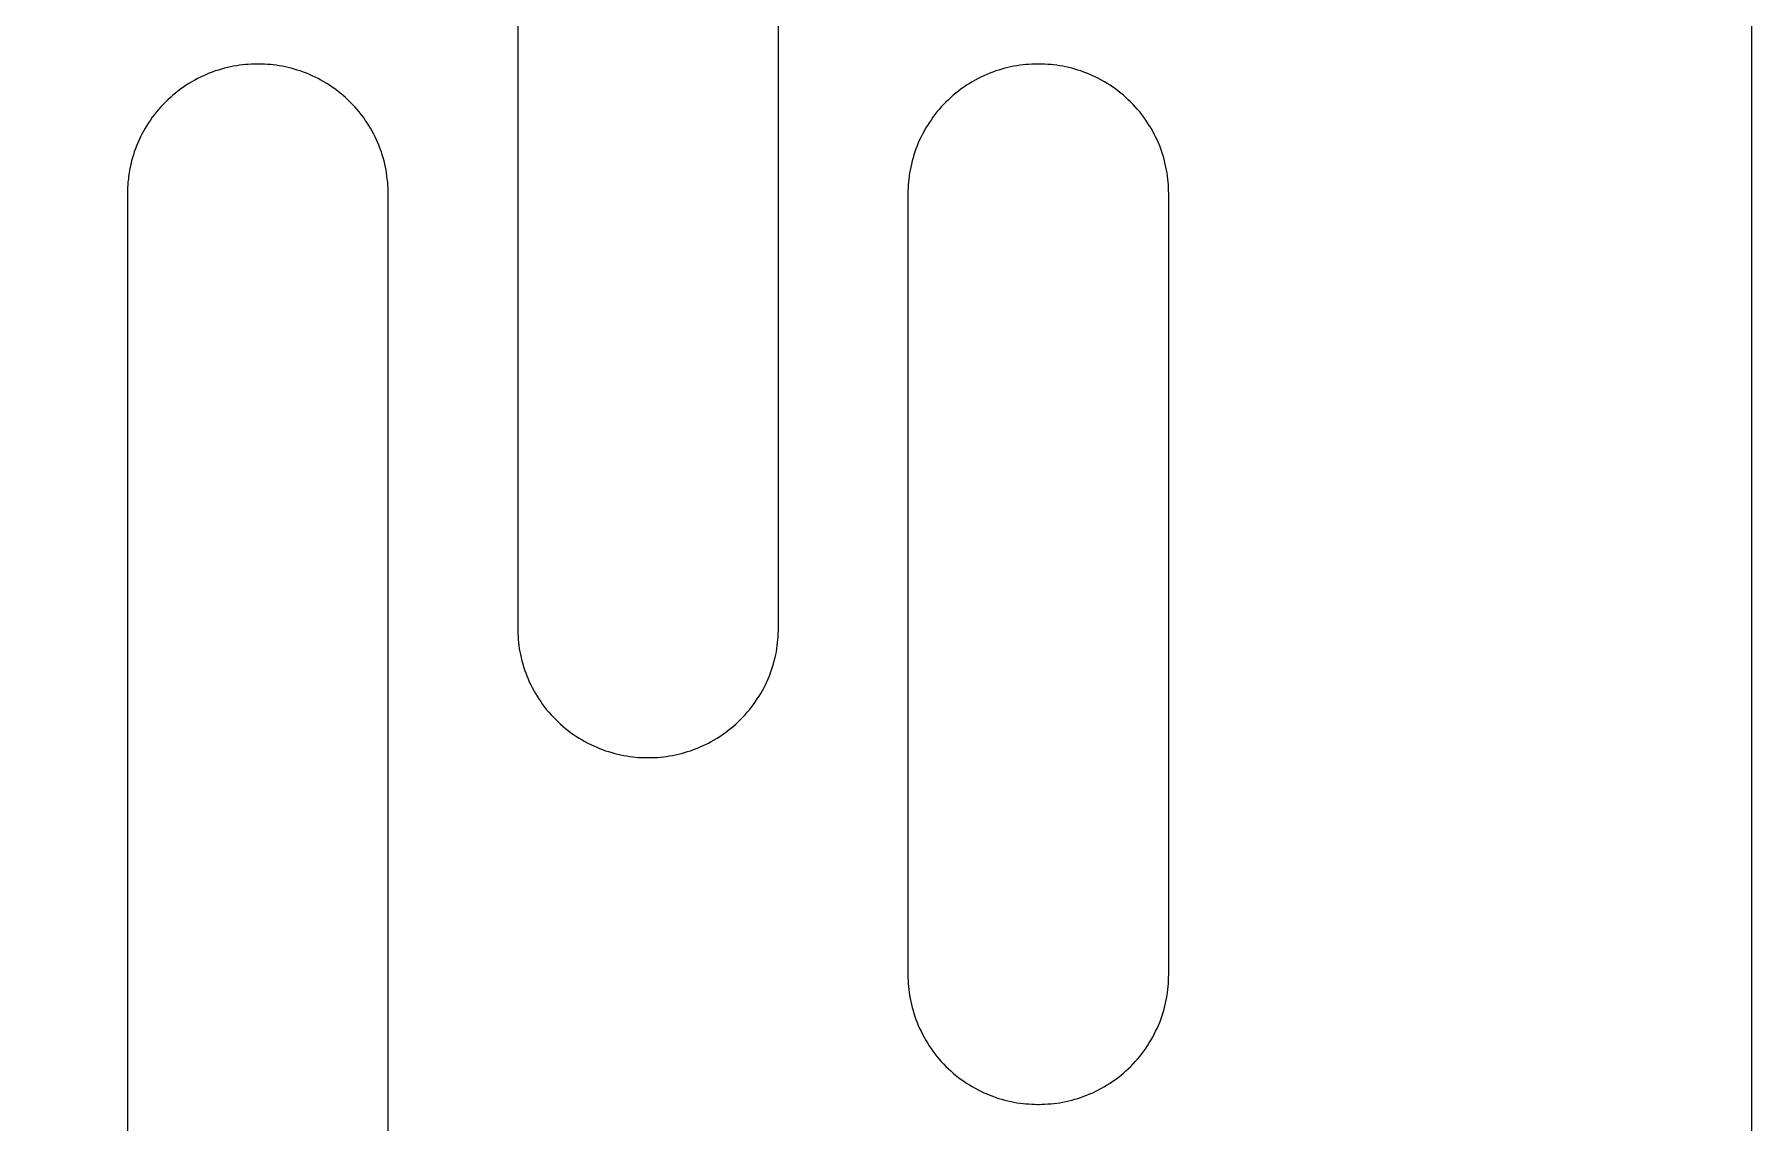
# Model space of a CAD drawing. Header units: metres. Extents: x -2538 to 7610, y -1082 to -498.
# Drawn here: x -615.8 to -483.2, y -1024 to -940 of the extents above; entities that cross this region are included whole.
import ezdxf

# ---------------------------------------------------------------- set-up
doc = ezdxf.new("R2010")
doc.units = ezdxf.units.M
doc.linetypes.add('AUSGEZOGEN', pattern=[0])
doc.layers.add('Standard', color=7, linetype='AUSGEZOGEN', lineweight=25)

msp = doc.modelspace()

# ---------------------------------------------------------------- linework, layer by layer
at = {"layer": 'Standard', "color": 7, "linetype": 'AUSGEZOGEN', "lineweight": 13}
for points in [[(-1045.21, -1081.87), (-483.21, -1081.87), (-483.21, -519.87), (-1045.21, -519.87), (-1045.21, -1081.87)], [(-528.21, -1012.6), (-528.21, -952.26), (-528.22, -952.04), (-528.22, -951.82), (-528.24, -951.59), (-528.25, -951.36), (-528.28, -951.14), (-528.31, -950.91), (-528.34, -950.67), (-528.38, -950.44), (-528.43, -950.21), (-528.48, -949.98), (-528.53, -949.74), (-528.6, -949.51), (-528.67, -949.28), (-528.74, -949.04), (-528.83, -948.81), (-528.91, -948.58), (-529.01, -948.35), (-529.11, -948.12), (-529.22, -947.89), (-529.33, -947.67), (-529.45, -947.45), (-529.57, -947.22), (-529.71, -947.01), (-529.84, -946.79), (-529.99, -946.58), (-530.13, -946.37), (-530.29, -946.16), (-530.45, -945.96), (-530.61, -945.76), (-530.79, -945.57), (-530.96, -945.38), (-531.14, -945.19), (-531.33, -945.01), (-531.52, -944.83), (-531.71, -944.66), (-531.91, -944.5), (-532.11, -944.34), (-532.32, -944.18), (-532.53, -944.04), (-532.74, -943.89), (-532.96, -943.76), (-533.18, -943.62), (-533.4, -943.5), (-533.62, -943.38), (-533.85, -943.27), (-534.07, -943.16), (-534.3, -943.06), (-534.53, -942.96), (-534.76, -942.88), (-535, -942.79), (-535.23, -942.72), (-535.46, -942.65), (-535.69, -942.58), (-535.93, -942.53), (-536.16, -942.48), (-536.39, -942.43), (-536.62, -942.39), (-536.86, -942.35), (-537.09, -942.33), (-537.31, -942.3), (-537.54, -942.28), (-537.77, -942.27), (-537.99, -942.26), (-538.21, -942.26), (-538.34, -942.26), (-538.56, -942.26), (-538.78, -942.27), (-539.01, -942.28), (-539.24, -942.3), (-539.46, -942.33), (-539.69, -942.35), (-539.93, -942.39), (-540.16, -942.43), (-540.39, -942.48), (-540.62, -942.53), (-540.86, -942.58), (-541.09, -942.65), (-541.32, -942.72), (-541.56, -942.79), (-541.79, -942.88), (-542.02, -942.96), (-542.25, -943.06), (-542.48, -943.16), (-542.71, -943.27), (-542.93, -943.38), (-543.15, -943.5), (-543.38, -943.62), (-543.59, -943.76), (-543.81, -943.89), (-544.02, -944.04), (-544.23, -944.18), (-544.44, -944.34), (-544.64, -944.5), (-544.84, -944.66), (-545.03, -944.83), (-545.22, -945.01), (-545.41, -945.19), (-545.59, -945.38), (-545.77, -945.57), (-545.94, -945.76), (-546.1, -945.96), (-546.26, -946.16), (-546.42, -946.37), (-546.56, -946.58), (-546.71, -946.79), (-546.84, -947.01), (-546.98, -947.22), (-547.1, -947.45), (-547.22, -947.67), (-547.33, -947.89), (-547.44, -948.12), (-547.54, -948.35), (-547.64, -948.58), (-547.72, -948.81), (-547.81, -949.04), (-547.88, -949.28), (-547.95, -949.51), (-548.02, -949.74), (-548.07, -949.98), (-548.12, -950.21), (-548.17, -950.44), (-548.21, -950.67), (-548.25, -950.91), (-548.27, -951.14), (-548.3, -951.36), (-548.32, -951.59), (-548.33, -951.82), (-548.34, -952.04), (-548.34, -952.26), (-548.34, -1012.6), (-548.34, -1012.82), (-548.33, -1013.04), (-548.32, -1013.27), (-548.3, -1013.49), (-548.27, -1013.72), (-548.25, -1013.95), (-548.21, -1014.18), (-548.17, -1014.42), (-548.12, -1014.65), (-548.07, -1014.88), (-548.02, -1015.11), (-547.95, -1015.35), (-547.88, -1015.58), (-547.81, -1015.81), (-547.72, -1016.05), (-547.64, -1016.28), (-547.54, -1016.51), (-547.44, -1016.74), (-547.33, -1016.96), (-547.22, -1017.19), (-547.1, -1017.41), (-546.98, -1017.63), (-546.84, -1017.85), (-546.71, -1018.07), (-546.56, -1018.28), (-546.42, -1018.49), (-546.26, -1018.7), (-546.1, -1018.9), (-545.94, -1019.1), (-545.77, -1019.29), (-545.59, -1019.48), (-545.41, -1019.67), (-545.22, -1019.85), (-545.03, -1020.02), (-544.84, -1020.19), (-544.64, -1020.36), (-544.44, -1020.52), (-544.23, -1020.67), (-544.02, -1020.82), (-543.81, -1020.97), (-543.59, -1021.1), (-543.38, -1021.23), (-543.15, -1021.36), (-542.93, -1021.48), (-542.71, -1021.59), (-542.48, -1021.7), (-542.25, -1021.8), (-542.02, -1021.89), (-541.79, -1021.98), (-541.56, -1022.06), (-541.32, -1022.14), (-541.09, -1022.21), (-540.86, -1022.27), (-540.62, -1022.33), (-540.39, -1022.38), (-540.16, -1022.43), (-539.93, -1022.47), (-539.69, -1022.5), (-539.46, -1022.53), (-539.24, -1022.56), (-539.01, -1022.57), (-538.78, -1022.59), (-538.56, -1022.59), (-538.34, -1022.6), (-538.21, -1022.6), (-537.99, -1022.59), (-537.77, -1022.59), (-537.54, -1022.57), (-537.31, -1022.56), (-537.09, -1022.53), (-536.86, -1022.5), (-536.62, -1022.47), (-536.39, -1022.43), (-536.16, -1022.38), (-535.93, -1022.33), (-535.69, -1022.27), (-535.46, -1022.21), (-535.23, -1022.14), (-535, -1022.06), (-534.76, -1021.98), (-534.53, -1021.89), (-534.3, -1021.8), (-534.07, -1021.7), (-533.85, -1021.59), (-533.62, -1021.48), (-533.4, -1021.36), (-533.18, -1021.23), (-532.96, -1021.1), (-532.74, -1020.97), (-532.53, -1020.82), (-532.32, -1020.67), (-532.11, -1020.52), (-531.91, -1020.36), (-531.71, -1020.19), (-531.52, -1020.02), (-531.33, -1019.85), (-531.14, -1019.67), (-530.96, -1019.48), (-530.79, -1019.29), (-530.61, -1019.1), (-530.45, -1018.9), (-530.29, -1018.7), (-530.13, -1018.49), (-529.99, -1018.28), (-529.84, -1018.07), (-529.71, -1017.85), (-529.57, -1017.63), (-529.45, -1017.41), (-529.33, -1017.19), (-529.22, -1016.96), (-529.11, -1016.74), (-529.01, -1016.51), (-528.91, -1016.28), (-528.83, -1016.05), (-528.74, -1015.81), (-528.67, -1015.58), (-528.6, -1015.35), (-528.53, -1015.11), (-528.48, -1014.88), (-528.43, -1014.65), (-528.38, -1014.42), (-528.34, -1014.18), (-528.31, -1013.95), (-528.28, -1013.72), (-528.25, -1013.49), (-528.24, -1013.27), (-528.22, -1013.04), (-528.22, -1012.82), (-528.21, -1012.6)]]:
    msp.add_lwpolyline(points, close=True, dxfattribs=at)
for points in [[(-578.46, -898.71), (-578.46, -985.82), (-578.46, -986.04), (-578.45, -986.26), (-578.44, -986.49), (-578.42, -986.72), (-578.4, -986.94), (-578.37, -987.17), (-578.34, -987.41), (-578.3, -987.64), (-578.25, -987.87), (-578.2, -988.1), (-578.14, -988.34), (-578.08, -988.57), (-578.01, -988.8), (-577.93, -989.04), (-577.85, -989.27), (-577.76, -989.5), (-577.67, -989.73), (-577.57, -989.96), (-577.46, -990.19), (-577.35, -990.41), (-577.23, -990.63), (-577.1, -990.86), (-576.97, -991.07), (-576.83, -991.29), (-576.69, -991.5), (-576.54, -991.71), (-576.39, -991.92), (-576.23, -992.12), (-576.06, -992.32), (-575.89, -992.51), (-575.71, -992.7), (-575.53, -992.89), (-575.35, -993.07), (-575.16, -993.25), (-574.96, -993.42), (-574.77, -993.58), (-574.56, -993.74), (-574.36, -993.9), (-574.15, -994.04), (-573.93, -994.19), (-573.72, -994.33), (-573.5, -994.46), (-573.28, -994.58), (-573.06, -994.7), (-572.83, -994.81), (-572.6, -994.92), (-572.37, -995.02), (-572.14, -995.12), (-571.91, -995.2), (-571.68, -995.29), (-571.45, -995.36), (-571.21, -995.43), (-570.98, -995.5), (-570.75, -995.55), (-570.51, -995.61), (-570.28, -995.65), (-570.05, -995.69), (-569.82, -995.73), (-569.59, -995.75), (-569.36, -995.78), (-569.13, -995.8), (-568.91, -995.81), (-568.68, -995.82), (-568.46, -995.82), (-568.34, -995.82), (-568.12, -995.82), (-567.89, -995.81), (-567.67, -995.8), (-567.44, -995.78), (-567.21, -995.75), (-566.98, -995.73), (-566.75, -995.69), (-566.52, -995.65), (-566.29, -995.61), (-566.05, -995.55), (-565.82, -995.5), (-565.59, -995.43), (-565.35, -995.36), (-565.12, -995.29), (-564.89, -995.2), (-564.66, -995.12), (-564.43, -995.02), (-564.2, -994.92), (-563.97, -994.81), (-563.74, -994.7), (-563.52, -994.58), (-563.3, -994.46), (-563.08, -994.33), (-562.87, -994.19), (-562.65, -994.04), (-562.44, -993.9), (-562.24, -993.74), (-562.03, -993.58), (-561.84, -993.42), (-561.64, -993.25), (-561.45, -993.07), (-561.27, -992.89), (-561.09, -992.7), (-560.91, -992.51), (-560.74, -992.32), (-560.57, -992.12), (-560.41, -991.92), (-560.26, -991.71), (-560.11, -991.5), (-559.97, -991.29), (-559.83, -991.07), (-559.7, -990.86), (-559.57, -990.63), (-559.45, -990.41), (-559.34, -990.19), (-559.23, -989.96), (-559.13, -989.73), (-559.04, -989.5), (-558.95, -989.27), (-558.87, -989.04), (-558.79, -988.8), (-558.72, -988.57), (-558.66, -988.34), (-558.6, -988.1), (-558.55, -987.87), (-558.5, -987.64), (-558.46, -987.41), (-558.43, -987.17), (-558.4, -986.94), (-558.38, -986.72), (-558.36, -986.49), (-558.35, -986.26), (-558.34, -986.04), (-558.34, -985.82), (-558.34, -985.82), (-558.34, -898.71)], [(-588.46, -1039.37), (-588.46, -952.26), (-588.47, -952.04), (-588.47, -951.82), (-588.49, -951.59), (-588.5, -951.36), (-588.53, -951.14), (-588.56, -950.91), (-588.59, -950.67), (-588.63, -950.44), (-588.68, -950.21), (-588.73, -949.98), (-588.78, -949.74), (-588.85, -949.51), (-588.92, -949.28), (-588.99, -949.04), (-589.08, -948.81), (-589.16, -948.58), (-589.26, -948.35), (-589.36, -948.12), (-589.47, -947.89), (-589.58, -947.67), (-589.7, -947.45), (-589.82, -947.22), (-589.96, -947.01), (-590.09, -946.79), (-590.24, -946.58), (-590.38, -946.37), (-590.54, -946.16), (-590.7, -945.96), (-590.86, -945.76), (-591.04, -945.57), (-591.21, -945.38), (-591.39, -945.19), (-591.58, -945.01), (-591.77, -944.83), (-591.96, -944.66), (-592.16, -944.5), (-592.36, -944.34), (-592.57, -944.18), (-592.78, -944.04), (-592.99, -943.89), (-593.21, -943.76), (-593.43, -943.62), (-593.65, -943.5), (-593.87, -943.38), (-594.1, -943.27), (-594.32, -943.16), (-594.55, -943.06), (-594.78, -942.96), (-595.01, -942.88), (-595.25, -942.79), (-595.48, -942.72), (-595.71, -942.65), (-595.94, -942.58), (-596.18, -942.53), (-596.41, -942.48), (-596.64, -942.43), (-596.87, -942.39), (-597.11, -942.35), (-597.34, -942.33), (-597.56, -942.3), (-597.79, -942.28), (-598.02, -942.27), (-598.24, -942.26), (-598.46, -942.26), (-598.59, -942.26), (-598.81, -942.26), (-599.03, -942.27), (-599.26, -942.28), (-599.49, -942.3), (-599.71, -942.33), (-599.94, -942.35), (-600.18, -942.39), (-600.41, -942.43), (-600.64, -942.48), (-600.87, -942.53), (-601.11, -942.58), (-601.34, -942.65), (-601.57, -942.72), (-601.81, -942.79), (-602.04, -942.88), (-602.27, -942.96), (-602.5, -943.06), (-602.73, -943.16), (-602.96, -943.27), (-603.18, -943.38), (-603.4, -943.5), (-603.63, -943.62), (-603.84, -943.76), (-604.06, -943.89), (-604.27, -944.04), (-604.48, -944.18), (-604.69, -944.34), (-604.89, -944.5), (-605.09, -944.66), (-605.28, -944.83), (-605.47, -945.01), (-605.66, -945.19), (-605.84, -945.38), (-606.02, -945.57), (-606.19, -945.76), (-606.35, -945.96), (-606.51, -946.16), (-606.67, -946.37), (-606.81, -946.58), (-606.96, -946.79), (-607.09, -947.01), (-607.23, -947.22), (-607.35, -947.45), (-607.47, -947.67), (-607.58, -947.89), (-607.69, -948.12), (-607.79, -948.35), (-607.89, -948.58), (-607.97, -948.81), (-608.06, -949.04), (-608.13, -949.28), (-608.2, -949.51), (-608.27, -949.74), (-608.32, -949.98), (-608.37, -950.21), (-608.42, -950.44), (-608.46, -950.67), (-608.5, -950.91), (-608.52, -951.14), (-608.55, -951.36), (-608.57, -951.59), (-608.58, -951.82), (-608.59, -952.04), (-608.59, -952.26), (-608.59, -1039.37)]]:
    msp.add_lwpolyline(points, dxfattribs=at)

doc.saveas('drawing.dxf')
